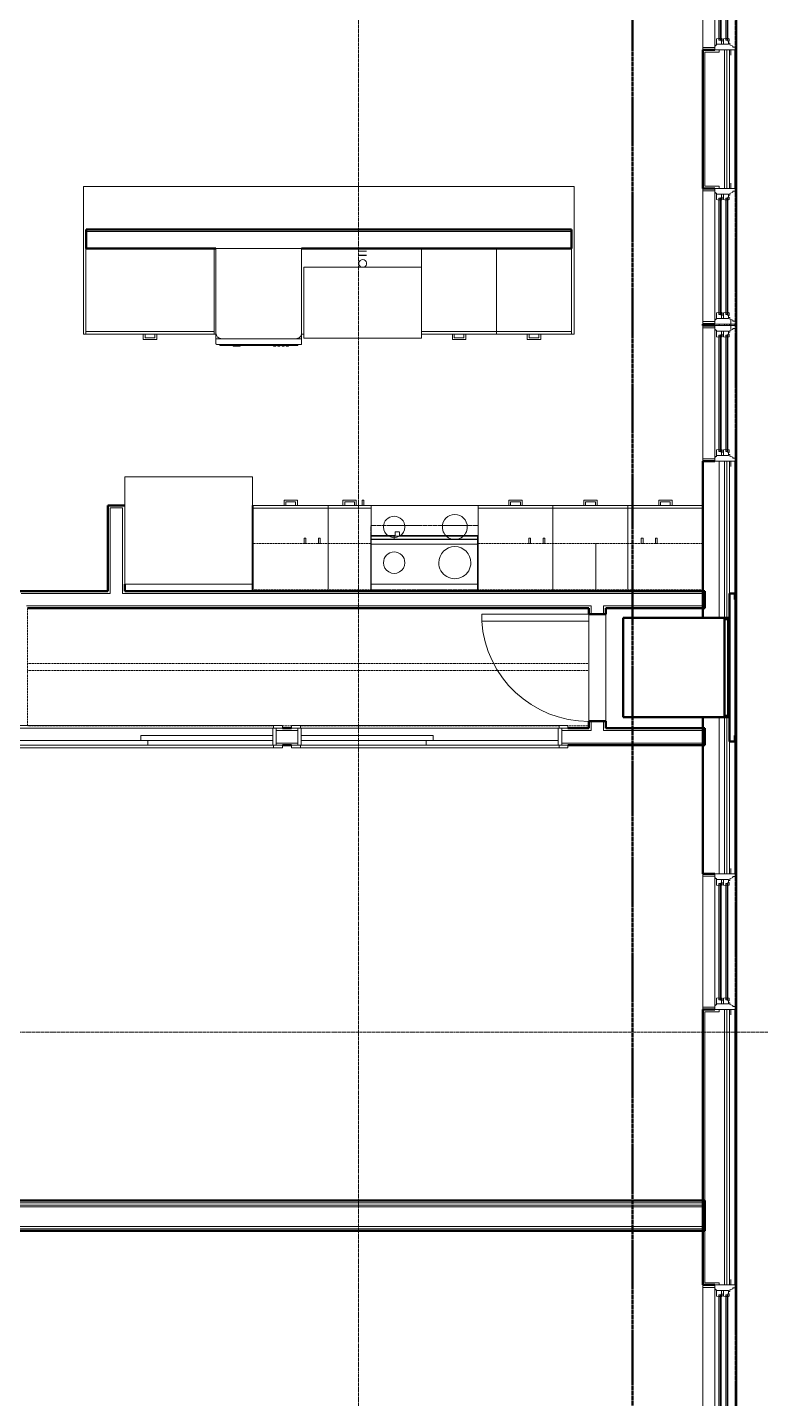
# Model space of a CAD drawing. Header units: inches. Extents: x -4218 to -1830, y 9767 to 12426.
# Drawn here: x -2266.1 to -2060.6, y 10364.6 to 10748.7 of the extents above; entities that cross this region are included whole.
import ezdxf

# ---------------------------------------------------------------- set-up
doc = ezdxf.new("R2010")
doc.units = ezdxf.units.IN
doc.header["$MEASUREMENT"] = 0
for name, pattern in [('Dash', [0.25, 0.125, -0.125]), ('Dash 1_16_', [0.125, 0.0625, -0.0625]), ('Grid Line 1_2_', [0.875, 0.5, -0.125, 0.125, -0.125]), ('Overhead', [0.15625, 0.09375, -0.0625])]:
    doc.linetypes.add(name, pattern=pattern)
for name, color, linetype, lineweight in [('0-1', 7, 'Continuous', 5), ('0-2', 10, 'Continuous', 9), ('A-DOOR-1', 10, 'Continuous', 9), ('A-DOOR-2', 50, 'Continuous', 20), ('A-DOOR-FRAM-1', 10, 'Continuous', 9), ('A-GENM', 5, 'Continuous', 9), ('A-GENM-6', 5, 'Continuous', 50), ('A-GLAZ-1', 151, 'Continuous', 9), ('A-GLAZ-2', 151, 'Continuous', 20), ('A-GLAZ-3', 151, 'Continuous', 50), ('A-WALL', 113, 'Continuous', 13), ('A-WALL-1', 7, 'Continuous', 50), ('A-WALL-2', 250, 'Continuous', 13), ('A-WALL-3', 10, 'Continuous', 9), ('A-WALL-4', 252, 'Continuous', 9), ('A-WALL-5', 253, 'Continuous', 9), ('A-WALL-7', 113, 'Continuous', 9), ('A-WALL-8', 113, 'Continuous', 50), ('C-PROP-LINE-1', 91, 'Dash 1_16_', 50), ('I-WALL-1', 7, 'Continuous', 50), ('P-SANR-FIXT-1', 10, 'Continuous', 9), ('P-SANR-FIXT-2', 252, 'Continuous', 9), ('Q-CASE-1', 252, 'Continuous', 9), ('Q-CASE-2', 10, 'Continuous', 9), ('Q-CASE-3', 253, 'Continuous', 9), ('Q-CASE-4', 252, 'Dash', 9), ('Q-CASE-5', 253, 'Dash', 9), ('Q-CASE-6', 254, 'Continuous', 9), ('Q-CASE-HDLN-1', 10, 'Dash', 9), ('Q-CASE-HDLN-2', 252, 'Dash', 9), ('Q-SPCQ-1', 10, 'Continuous', 9), ('Q-SPCQ-2', 91, 'Overhead', 9), ('S-GRID-1', 1, 'Grid Line 1_2_', 9)]:
    doc.layers.add(name, color=color, linetype=linetype, lineweight=lineweight)

# ---------------------------------------------------------------- blocks, each defined once
blk = doc.blocks.new('SWING - SINGLE - FLUSH - 30_ x 70_ - MAGIC PAK DOOR - ACOUSTICAL SEAL - IN CLOSET-3199421-BACKGROUND - RCP - 2ND FLOOR')
at = {"layer": 'A-DOOR-1'}
blk.add_arc((15, 2.375), 30.067, 93.81407, 180, dxfattribs=at)
at = {"layer": 'A-DOOR-2'}
for p, q in [((13, 2.375), (13, 32.375)), ((15, 32.375), (13, 32.375)), ((15, 2.375), (15, 32.375)), ((15, 2.375), (13, 2.375))]:
    blk.add_line(p, q, dxfattribs=at)
blk = doc.blocks.new('SLIDING - FLUSH - 6-0 x 6-8-3203587-BACKGROUND - RCP - 2ND FLOOR')
at = {"layer": 'A-DOOR-1'}
for p, q in [((-38.75, 2.25), (-38.75, 3)), ((-36.25, 3), (-38.75, 3)), ((-38.75, 2.25), (-36.25, 2.25)), ((36.25, 3), (-36.25, 3)), ((-36.25, 3), (-36.25, 2.25)), ((1, 2.25), (-36, 2.25)), ((-36, 2.25), (-36, 0.88)), ((-36, 0.88), (1, 0.88)), ((36, 0.88), (-1, 0.88)), ((-1, 0.88), (-1, -0.5)), ((1, 2.25), (1, 0.88)), ((36, 0.88), (36, -0.5)), ((36.25, 2.25), (36.25, 3)), ((36.25, 3), (38.75, 3)), ((38.75, 2.25), (36.25, 2.25)), ((38.75, 3), (38.75, 2.25)), ((-38.75, -3.25), (-38.75, -2.5)), ((-36.25, -2.5), (-38.75, -2.5)), ((-38.75, -3.25), (-36.25, -3.25)), ((-36.25, -2.5), (-36.25, -3.25)), ((-36.25, -3.25), (36.25, -3.25)), ((-1, -0.5), (36, -0.5)), ((36.25, -2.5), (38.75, -2.5)), ((36.25, -3.25), (36.25, -2.5)), ((38.75, -3.25), (36.25, -3.25)), ((38.75, -2.5), (38.75, -3.25))]:
    blk.add_line(p, q, dxfattribs=at)
at = {"layer": 'A-DOOR-FRAM-1'}
for p, q in [((-36, 2.25), (-37, 2.25)), ((-37, -2.5), (-37, 2.25)), ((-36, 2.25), (-36, -2.5)), ((36, 2.25), (1, 2.25)), ((36, -2.5), (36, 2.25)), ((36, 2.25), (37, 2.25)), ((37, 2.25), (37, -2.5)), ((-37, -2.5), (-36, -2.5)), ((-36, -2.5), (36, -2.5)), ((37, -2.5), (36, -2.5))]:
    blk.add_line(p, q, dxfattribs=at)
blk = doc.blocks.new('OD_CW_Closet - OD_CW_Closet-2069095-BACKGROUND - RCP - 2ND FLOOR')
at = {"layer": 'Q-CASE-HDLN-1'}
for p, q in [((0.74, 9), (6.59, 9)), ((9.09, 9), (81.59, 9)), ((84.09, 9), (86.59, 9)), ((89.09, 9), (158.05, 9)), ((158.05, 9), (158.05, -24)), ((0.74, -22.35), (0.74, 7.65)), ((0.74, -6.5), (158.05, -6.5)), ((0.74, -8.5), (158.05, -8.5))]:
    blk.add_line(p, q, dxfattribs=at)
at = {"layer": 'Q-CASE-HDLN-2'}
for p, q in [((0.74, 7.65), (0.74, 9)), ((0.74, -24), (0.74, -22.35)), ((158.05, -24), (0.74, -24))]:
    blk.add_line(p, q, dxfattribs=at)
blk = doc.blocks.new('SLIDING - FLUSH - 6-0 x 6-8-3203588-BACKGROUND - RCP - 2ND FLOOR')
at = {"layer": 'A-DOOR-1'}
for p, q in [((-38.75, 2.5), (-38.75, 3.25)), ((-36.25, 3.25), (-38.75, 3.25)), ((-38.75, 2.5), (-36.25, 2.5)), ((36.25, 3.25), (-36.25, 3.25)), ((-36.25, 3.25), (-36.25, 2.5)), ((36, 0.5), (-1, 0.5)), ((-1, 0.5), (-1, -0.875)), ((36, 0.5), (36, -0.875)), ((36.25, 2.5), (36.25, 3.25)), ((36.25, 3.25), (38.75, 3.25)), ((38.75, 2.5), (36.25, 2.5)), ((38.75, 3.25), (38.75, 2.5)), ((-38.75, -3), (-38.75, -2.25)), ((-36.25, -2.25), (-38.75, -2.25)), ((-38.75, -3), (-36.25, -3)), ((-36.25, -2.25), (-36.25, -3)), ((-36.25, -3), (36.25, -3)), ((1, -0.875), (-36, -0.875)), ((-36, -0.875), (-36, -2.25)), ((-36, -2.25), (1, -2.25)), ((-1, -0.875), (36, -0.875)), ((1, -0.875), (1, -2.25)), ((36.25, -2.25), (38.75, -2.25)), ((36.25, -3), (36.25, -2.25)), ((38.75, -3), (36.25, -3)), ((38.75, -2.25), (38.75, -3))]:
    blk.add_line(p, q, dxfattribs=at)
at = {"layer": 'A-DOOR-FRAM-1'}
for p, q in [((-37, -2.25), (-37, 2.5)), ((-36, 2.5), (-37, 2.5)), ((36, 2.5), (-36, 2.5)), ((-36, 2.5), (-36, -2.25)), ((36, -2.25), (36, 2.5)), ((36, 2.5), (37, 2.5)), ((37, 2.5), (37, -2.25)), ((-37, -2.25), (-36, -2.25)), ((1, -2.25), (36, -2.25)), ((37, -2.25), (36, -2.25))]:
    blk.add_line(p, q, dxfattribs=at)
blk = doc.blocks.new('Refrigerator_-_Side-by-Side_6047 - 36_ X 30_-345559-BACKGROUND - RCP - 2ND FLOOR')
at = {"layer": 'Q-SPCQ-1'}
for p, q in [((17.87, 14.42), (-17.88, 14.42)), ((-17.88, 14.42), (-17.88, -15.58)), ((17.87, -15.58), (17.87, 14.42)), ((-17.88, -15.58), (17.87, -15.58))]:
    blk.add_line(p, q, dxfattribs=at)
blk = doc.blocks.new('Range - 24_ x 30_-2320547-BACKGROUND - RCP - 2ND FLOOR')
at = {"layer": 'Q-SPCQ-1'}
blk.add_line((0, 22), (30, 22), dxfattribs=at)
for centre, radius, start, end in [((6.5, 16), 4.5, 360, 180), ((6.5, 16), 4.5, 180, 360), ((23.5, 16), 3, 360, 180), ((23.5, 16), 3, 180, 0), ((6.5, 6), 3.5, 360, 180), ((23.5, 6), 3, 360, 180), ((6.5, 6), 3.5, 180, 0), ((23.5, 6), 3, 180, 360)]:
    blk.add_arc(centre, radius, start, end, dxfattribs=at)
blk = doc.blocks.new('Single Door 1 Drawer 211 - 211 Base Cabinet Single Door1 Drawer 12_-2709705-BACKGROUND - RCP - 2ND FLOOR')
at = {"layer": 'Q-CASE-2'}
for p, q in [((-11.26, 24), (0.74, 24)), ((-11.26, 23.25), (-11.26, 24)), ((0.74, 23.25), (-11.26, 23.25)), ((-11.26, 23.25), (-11.26, 0)), ((-7.14, 24), (-7.14, 25.5)), ((-7.14, 25.5), (-3.39, 25.5)), ((-7.14, 24), (-6.64, 24)), ((-3.89, 25), (-6.64, 25)), ((-6.64, 24), (-6.64, 25)), ((-3.89, 24), (-3.89, 25)), ((-3.39, 24), (-3.89, 24)), ((-3.39, 25.5), (-3.39, 24)), ((-1.27, 25.5), (-1.76, 25.5)), ((-1.76, 25.5), (-1.76, 24)), ((-1.76, 24), (-1.27, 24)), ((-1.27, 24), (-1.27, 25.5)), ((0.74, 24), (0.74, 23.25)), ((0.74, 0), (0.74, 23.25)), ((-11.26, 0), (0.74, 0))]:
    blk.add_line(p, q, dxfattribs=at)
blk = doc.blocks.new('Base Cabinet 4 Drawer 254 - Base Cabinet 4 Drawer 254 21_-2569778-BACKGROUND - RCP - 2ND FLOOR')
at = {"layer": 'Q-CASE-2'}
for p, q in [((-9.76, 24), (11.24, 24)), ((-9.76, 23.25), (-9.76, 24)), ((11.24, 23.25), (-9.76, 23.25)), ((-9.76, 23.25), (-9.76, 0)), ((-1.14, 24), (-1.14, 25.5)), ((-1.14, 25.5), (2.61, 25.5)), ((-1.14, 24), (-0.64, 24)), ((2.11, 25), (-0.64, 25)), ((-0.64, 24), (-0.64, 25)), ((2.11, 24), (2.11, 25)), ((2.61, 24), (2.11, 24)), ((2.61, 25.5), (2.61, 24)), ((11.24, 24), (11.24, 23.25)), ((11.24, 0), (11.24, 23.25)), ((-9.76, 0), (11.24, 0))]:
    blk.add_line(p, q, dxfattribs=at)
blk = doc.blocks.new('Base Cabinet 3 Drawer 230 - Base Cabinet 3 Drawer 230 21_-2578998-BACKGROUND - RCP - 2ND FLOOR')
at = {"layer": 'Q-CASE-2'}
for p, q in [((-9.76, 24), (11.24, 24)), ((-9.76, 23.25), (-9.76, 24)), ((11.24, 23.25), (-9.76, 23.25)), ((-9.76, 23.25), (-9.76, 0)), ((-1.14, 24), (-1.14, 25.5)), ((-1.14, 25.5), (2.61, 25.5)), ((-1.14, 24), (-0.64, 24)), ((2.11, 25), (-0.64, 25)), ((-0.64, 24), (-0.64, 25)), ((2.11, 24), (2.11, 25)), ((2.61, 24), (2.11, 24)), ((2.61, 25.5), (2.61, 24)), ((11.24, 24), (11.24, 23.25)), ((11.24, 0), (11.24, 23.25)), ((-9.76, 0), (11.24, 0))]:
    blk.add_line(p, q, dxfattribs=at)
blk = doc.blocks.new('300 Series Wall Hung Cabinet_302 - 33_ X 36_-2610350-BACKGROUND - RCP - 2ND FLOOR')
at = {"layer": 'Q-CASE-1'}
for p, q in [((-1.76, -13.19), (-2.25, -13.19)), ((-2.25, -13.19), (-2.25, -14.69)), ((-2.25, -14.69), (-1.76, -14.69)), ((-1.76, -14.69), (-1.76, -13.19)), ((2.24, -13.19), (1.75, -13.19)), ((1.75, -13.19), (1.75, -14.69)), ((1.75, -14.69), (2.24, -14.69)), ((2.24, -14.69), (2.24, -13.19))]:
    blk.add_line(p, q, dxfattribs=at)
at = {"layer": 'Q-CASE-4'}
for p, q in [((-16.5, -0.19), (-16.5, -13.19)), ((16.5, -13.19), (16.5, -0.19)), ((-16.5, -13.19), (16.5, -13.19))]:
    blk.add_line(p, q, dxfattribs=at)
at = {"layer": 'Q-CASE-5'}
blk.add_line((16.5, -0.19), (-16.5, -0.19), dxfattribs=at)
blk = doc.blocks.new('300 Series Wall Hung Cabinet_302 - 30_ X 36_-2573882-BACKGROUND - RCP - 2ND FLOOR')
at = {"layer": 'Q-CASE-1'}
for p, q in [((-1.76, 14.69), (-2.25, 14.69)), ((-2.25, 14.69), (-2.25, 13.19)), ((-2.25, 13.19), (-1.76, 13.19)), ((-1.76, 13.19), (-1.76, 14.69)), ((2.24, 14.69), (1.75, 14.69)), ((1.75, 14.69), (1.75, 13.19)), ((1.75, 13.19), (2.24, 13.19)), ((2.24, 13.19), (2.24, 14.69))]:
    blk.add_line(p, q, dxfattribs=at)
at = {"layer": 'Q-CASE-4'}
for p, q in [((-15, 0.19), (-15, 13.19)), ((-15, 13.19), (14.98, 13.19)), ((15, 13.19), (15, 0.19))]:
    blk.add_line(p, q, dxfattribs=at)
at = {"layer": 'Q-CASE-5'}
blk.add_line((14.98, 0.19), (-15, 0.19), dxfattribs=at)
blk = doc.blocks.new('30quot_MicrowaveVent_11166 - 70cm miele oven-V31-BACKGROUND - RCP - 2ND FLOOR')
at = {"layer": 'Q-CASE-1'}
for p, q in [((-14.2, -0.38), (-14.2, -13.23)), ((15.68, -13.23), (15.68, -0.38)), ((-14.2, -13.23), (-14.2, -14.49)), ((15.68, -13.23), (-14.2, -13.23)), ((-14.2, -14.49), (15.68, -14.49)), ((9.18, -14.61), (-14.2, -14.61)), ((-14.2, -14.61), (-14.2, -15.39)), ((9.18, -14.61), (9.18, -15.39)), ((15.68, -14.61), (9.18, -14.61)), ((9.18, -14.61), (9.18, -15.39)), ((15.68, -14.49), (15.68, -13.23)), ((15.68, -14.61), (15.68, -15.39)), ((-14.2, -15.39), (-14.2, -15.6)), ((-14.2, -15.39), (9.18, -15.39)), ((-14.2, -15.6), (7.69, -15.6)), ((7.69, -15.39), (7.69, -16.16)), ((7.69, -16.16), (7.69, -16.55)), ((7.69, -16.6), (8.88, -16.6)), ((8.88, -16.6), (8.88, -15.39)), ((8.88, -15.6), (15.68, -15.6)), ((8.88, -16.55), (8.88, -16.6)), ((9.18, -15.39), (15.68, -15.39)), ((15.68, -15.6), (15.68, -15.39))]:
    blk.add_line(p, q, dxfattribs=at)
at = {"layer": 'Q-CASE-3'}
for p, q in [((-14.2, 0), (-14.2, -0.38)), ((15.68, -0.38), (15.68, 0))]:
    blk.add_line(p, q, dxfattribs=at)
at = {"layer": 'Q-CASE-6'}
blk.add_line((15.68, 0), (-14.2, 0), dxfattribs=at)
blk = doc.blocks.new('Dishwasher_15404 - 34_ counter-547918-BACKGROUND - RCP - 2ND FLOOR')
at = {"layer": 'Q-SPCQ-1'}
for p, q in [((0, 24), (23.68, 24)), ((0, 0), (0, 24)), ((23.68, 24), (25.25, 24)), ((25.25, 24), (26.68, 24)), ((25.25, 24), (25.25, 22.43)), ((26.87, 23.8), (26.87, 0.2)), ((25.25, 22.43), (25.25, 1.57)), ((26.87, 22.91), (27.12, 22.91)), ((27.12, 21.39), (27.12, 22.91)), ((27.12, 20.19), (27.12, 21.39)), ((27.12, 20.28), (27.37, 20.28)), ((27.12, 3.81), (27.12, 20.19)), ((27.12, 19.69), (27.37, 19.69)), ((27.37, 19.69), (27.37, 20.28)), ((27.12, 19.1), (27.37, 19.1)), ((27.12, 18.51), (27.37, 18.51)), ((27.12, 17.92), (27.37, 17.92)), ((27.12, 17.33), (27.37, 17.33)), ((27.12, 16.74), (27.37, 16.74)), ((27.12, 16.15), (27.37, 16.15)), ((27.37, 17.33), (27.37, 17.92)), ((27.37, 16.15), (27.37, 16.74)), ((27.37, 18.51), (27.37, 19.1)), ((27.37, 6.79), (27.12, 6.79)), ((27.12, 4.82), (27.37, 4.82)), ((27.37, 5.81), (27.37, 6.79)), ((27.37, 4.82), (27.37, 5.81)), ((23.68, 0), (0, 0)), ((25.25, 1.57), (25.25, 0)), ((26.87, 1.09), (27.12, 1.09)), ((27.12, 2.61), (27.12, 3.81)), ((27.12, 1.09), (27.12, 2.61)), ((25.25, 0), (23.68, 0)), ((26.68, 0), (25.25, 0))]:
    blk.add_line(p, q, dxfattribs=at)
for centre, radius, start, end in [((23.68, 22.43), 1.57, 360, 90), ((23.68, 22.43), 1.57, 32.077, 42.3359), ((23.68, 22.43), 1.57, 17.8182, 27.5266), ((26.68, 23.8), 0.197, 360, 90), ((23.68, 22.43), 1.57, 360, 13.6425), ((23.68, 1.57), 1.57, 270, 360), ((23.68, 1.57), 1.57, 317.6641, 327.923), ((23.68, 1.57), 1.57, 332.4734, 342.1818), ((23.68, 1.57), 1.57, 346.3575, 360), ((26.68, 0.2), 0.197, 270, 360), ((26.68, 0.2), 0.197, 270, 345)]:
    blk.add_arc(centre, radius, start, end, dxfattribs=at)
blk = doc.blocks.new('Base Cabinet 3 Drawer 230 - Base Cabinet 3 Drawer 230 36_-2567960-BACKGROUND - RCP - 2ND FLOOR')
at = {"layer": 'Q-CASE-2'}
for p, q in [((-17.26, 24), (18.74, 24)), ((-17.26, 23.25), (-17.26, 24)), ((18.74, 23.25), (-17.26, 23.25)), ((-17.26, 23.25), (-17.26, 0)), ((-1.14, 24), (-1.14, 25.5)), ((-1.14, 25.5), (2.61, 25.5)), ((-1.14, 24), (-0.64, 24)), ((2.11, 25), (-0.64, 25)), ((-0.64, 24), (-0.64, 25)), ((2.11, 24), (2.11, 25)), ((2.61, 24), (2.11, 24)), ((2.61, 25.5), (2.61, 24)), ((18.74, 24), (18.74, 23.25)), ((18.74, 0), (18.74, 23.25)), ((-17.26, 0), (18.74, 0))]:
    blk.add_line(p, q, dxfattribs=at)
blk = doc.blocks.new('kitchen_faucet_14143 - kitchen_faucet_14143-V39-BACKGROUND - RCP - 2ND FLOOR')
at = {"layer": 'P-SANR-FIXT-2'}
for p, q in [((2.26, -0.94), (2.26, 1.08)), ((2.34, 1.08), (2.34, 0)), ((2.34, 0), (2.34, -0.94)), ((3.44, 0.28), (3.44, 1.08)), ((3.44, -0.54), (3.44, 0.28)), ((2.26, -1.08), (2.26, -0.94)), ((2.34, -0.94), (2.34, -1.08)), ((3.44, -1.08), (3.44, -0.54))]:
    blk.add_line(p, q, dxfattribs=at)
at = {"layer": 'P-SANR-FIXT-2', "flags": 128}
blk.add_lwpolyline([(-1, 0.62), (-0.96, 0.61), (-0.92, 0.6)], dxfattribs=at)
at = {"layer": 'P-SANR-FIXT-2'}
for start, end in [(0, 159.9003), (200.0997, 0)]:
    blk.add_arc((0, 0), 1.08, start, end, dxfattribs=at)
blk = doc.blocks.new('Stainless Steel Farmhous Kitchen Sink - Stainless Steel Farmhous Kitchen Sink-2552578-BACKGROUND - RCP - 2ND FLOOR')
at = {"layer": 'P-SANR-FIXT-1'}
for p, q in [((-33, 22.2), (0, 22.2)), ((-33, 2.25), (-33, 22.2)), ((0, 22.2), (0, 2.25)), ((0, 2.25), (-33, 2.25))]:
    blk.add_line(p, q, dxfattribs=at)
blk = doc.blocks.new('300 Series Wall Hung Cabinet_302 - 33_ X 36_-2610278-BACKGROUND - RCP - 2ND FLOOR')
at = {"layer": 'Q-CASE-1'}
for p, q in [((-1.76, 14.69), (-2.25, 14.69)), ((-2.25, 14.69), (-2.25, 13.19)), ((-2.25, 13.19), (-1.76, 13.19)), ((-1.76, 13.19), (-1.76, 14.69)), ((2.24, 14.69), (1.75, 14.69)), ((1.75, 14.69), (1.75, 13.19)), ((1.75, 13.19), (2.24, 13.19)), ((2.24, 13.19), (2.24, 14.69))]:
    blk.add_line(p, q, dxfattribs=at)
at = {"layer": 'Q-CASE-4'}
for p, q in [((-16.5, 0.19), (-16.5, 13.19)), ((-16.5, 13.19), (16.5, 13.19)), ((16.5, 13.19), (16.5, 0.19))]:
    blk.add_line(p, q, dxfattribs=at)
at = {"layer": 'Q-CASE-5'}
blk.add_line((16.5, 0.19), (-16.5, 0.19), dxfattribs=at)
blk = doc.blocks.new('Range_Hood_386 - 30_ Wide-2577799-BACKGROUND - RCP - 2ND FLOOR')
at = {"layer": 'Q-SPCQ-2'}
for p, q in [((-15, -6), (-15, 12)), ((-15, 12), (15, 12)), ((15, 12), (15, -6)), ((15, -6), (-15, -6))]:
    blk.add_line(p, q, dxfattribs=at)
blk = doc.blocks.new('CTR - 1st Phase - Unit Layouts_rvt-1-BACKGROUND - RCP - 2ND FLOOR')
at = {"layer": 'A-WALL-1'}
for p, q in [((-2249.58, 10686.75), (-2249.58, 10692.13)), ((-2249.58, 10692.13), (-2113.58, 10692.13)), ((-2113.58, 10692.13), (-2113.58, 10686.75)), ((-2213.21, 10686.75), (-2249.58, 10686.75)), ((-2113.58, 10686.75), (-2189.21, 10686.75)), ((-2243.53, 10590.75), (-2243.53, 10614.75)), ((-2243.53, 10614.75), (-2242.9, 10614.75)), ((-2242.9, 10614.75), (-2239.4, 10614.75)), ((-2239.4, 10614.75), (-2238.78, 10614.75)), ((-2268.05, 10590.75), (-2243.53, 10590.75)), ((-2238.78, 10592.75), (-2238.78, 10590.75)), ((-2238.78, 10590.75), (-2076.17, 10590.75)), ((-2076.17, 10590.75), (-2076.17, 10590.13)), ((-2076.17, 10590.13), (-2076.17, 10586.63)), ((-2076.17, 10586.63), (-2076.17, 10586)), ((-2108.72, 10586), (-2266.08, 10586)), ((-2108.72, 10584.35), (-2108.72, 10586)), ((-2103.97, 10584.35), (-2108.72, 10584.35)), ((-2076.17, 10586), (-2103.97, 10586)), ((-2103.97, 10586), (-2103.97, 10584.35)), ((-2194.57, 10552.35), (-2192.07, 10552.35)), ((-2114.57, 10552.35), (-2108.72, 10552.35)), ((-2108.72, 10552.35), (-2108.72, 10554.35)), ((-2108.72, 10554.35), (-2103.97, 10554.35)), ((-2103.97, 10554.35), (-2103.97, 10552.35)), ((-2103.97, 10552.35), (-2076.17, 10552.35)), ((-2076.17, 10552.35), (-2076.17, 10551.73)), ((-2076.17, 10551.73), (-2076.17, 10548.23)), ((-2076.17, 10548.23), (-2076.17, 10547.6)), ((-2192.07, 10547.6), (-2194.57, 10547.6)), ((-2076.17, 10547.6), (-2114.57, 10547.6))]:
    blk.add_line(p, q, dxfattribs=at)
at = {"layer": 'A-WALL-2'}
for p, q in [((-2249.58, 10691.5), (-2113.58, 10691.5)), ((-2242.9, 10614.13), (-2239.4, 10614.13)), ((-2242.9, 10590.75), (-2242.9, 10614.13)), ((-2239.4, 10590.75), (-2239.4, 10614.13)), ((-2242.9, 10590.13), (-2267.79, 10590.13)), ((-2242.9, 10590.75), (-2242.9, 10590.13)), ((-2239.4, 10590.75), (-2239.4, 10590.13)), ((-2076.8, 10590.13), (-2239.4, 10590.13)), ((-2076.8, 10590.13), (-2076.8, 10586.63)), ((-2108.1, 10586.63), (-2266.34, 10586.63)), ((-2108.1, 10586.63), (-2108.1, 10586)), ((-2076.8, 10586.63), (-2104.6, 10586.63)), ((-2104.6, 10586.63), (-2104.6, 10586)), ((-2108.1, 10584.35), (-2108.1, 10586)), ((-2104.6, 10584.35), (-2104.6, 10586)), ((-2190.32, 10551.73), (-2196.32, 10551.73)), ((-2108.1, 10551.73), (-2116.32, 10551.73)), ((-2108.1, 10552.35), (-2108.1, 10554.35)), ((-2108.1, 10552.35), (-2108.1, 10551.73)), ((-2104.6, 10552.35), (-2104.6, 10554.35)), ((-2104.6, 10552.35), (-2104.6, 10551.73)), ((-2076.8, 10551.73), (-2104.6, 10551.73)), ((-2076.8, 10551.73), (-2076.8, 10548.23)), ((-2190.32, 10548.23), (-2196.32, 10548.23)), ((-2076.8, 10548.23), (-2116.32, 10548.23))]:
    blk.add_line(p, q, dxfattribs=at)
at = {"layer": 'A-WALL-3'}
for p, q in [((-2108.72, 10584.35), (-2108.72, 10554.35)), ((-2103.97, 10554.35), (-2103.97, 10584.35))]:
    blk.add_line(p, q, dxfattribs=at)
at = {"layer": 'A-WALL-4'}
for p, q in [((-2249.58, 10692.13), (-2249.58, 10686.75)), ((-2249.58, 10692.13), (-2113.58, 10692.13)), ((-2113.58, 10692.13), (-2113.58, 10686.75)), ((-2213.21, 10686.75), (-2249.58, 10686.75)), ((-2113.58, 10686.75), (-2189.21, 10686.75)), ((-2108.72, 10584.35), (-2103.97, 10584.35)), ((-2103.97, 10554.35), (-2108.72, 10554.35))]:
    blk.add_line(p, q, dxfattribs=at)
at = {"layer": 'A-WALL-5'}
for p, q in [((-2196.32, 10547.6), (-2196.32, 10552.35)), ((-2190.32, 10552.35), (-2190.32, 10547.6)), ((-2116.32, 10552.35), (-2116.32, 10547.6))]:
    blk.add_line(p, q, dxfattribs=at)
at = {"layer": 'A-WALL-7'}
for p, q in [((-2112.8, 10704.13), (-2250.33, 10704.13)), ((-2250.33, 10704.13), (-2250.33, 10662.75)), ((-2250.33, 10662.75), (-2250.33, 10704.13)), ((-2250.33, 10704.13), (-2112.8, 10704.13)), ((-2112.8, 10662.75), (-2112.8, 10704.13)), ((-2112.8, 10704.13), (-2112.8, 10662.75)), ((-2250.33, 10662.75), (-2233.58, 10662.75)), ((-2233.58, 10662.75), (-2250.33, 10662.75)), ((-2233.58, 10662.75), (-2233.08, 10662.75)), ((-2233.08, 10662.75), (-2230.33, 10662.75)), ((-2230.33, 10662.75), (-2233.08, 10662.75)), ((-2230.33, 10662.75), (-2229.83, 10662.75)), ((-2229.83, 10662.75), (-2213.21, 10662.75)), ((-2213.21, 10662.75), (-2229.83, 10662.75)), ((-2189.21, 10662.75), (-2188.58, 10662.75)), ((-2188.58, 10662.75), (-2189.21, 10662.75)), ((-2155.58, 10662.75), (-2146.96, 10662.75)), ((-2146.96, 10662.75), (-2155.58, 10662.75)), ((-2146.96, 10662.75), (-2146.46, 10662.75)), ((-2146.46, 10662.75), (-2143.71, 10662.75)), ((-2143.71, 10662.75), (-2146.46, 10662.75)), ((-2143.71, 10662.75), (-2143.21, 10662.75)), ((-2143.21, 10662.75), (-2125.96, 10662.75)), ((-2125.96, 10662.75), (-2143.21, 10662.75)), ((-2125.96, 10662.75), (-2125.46, 10662.75)), ((-2125.46, 10662.75), (-2122.71, 10662.75)), ((-2122.71, 10662.75), (-2125.46, 10662.75)), ((-2122.71, 10662.75), (-2122.21, 10662.75)), ((-2122.21, 10662.75), (-2112.8, 10662.75)), ((-2112.8, 10662.75), (-2122.21, 10662.75)), ((-2194.15, 10614.75), (-2203.03, 10614.75)), ((-2203.03, 10614.75), (-2203.03, 10592.75)), ((-2203.03, 10614.75), (-2194.15, 10614.75)), ((-2193.65, 10614.75), (-2194.15, 10614.75)), ((-2190.9, 10614.75), (-2193.65, 10614.75)), ((-2193.65, 10614.75), (-2190.9, 10614.75)), ((-2190.4, 10614.75), (-2190.9, 10614.75)), ((-2177.65, 10614.75), (-2190.4, 10614.75)), ((-2190.4, 10614.75), (-2177.65, 10614.75)), ((-2177.15, 10614.75), (-2177.65, 10614.75)), ((-2174.4, 10614.75), (-2177.15, 10614.75)), ((-2177.15, 10614.75), (-2174.4, 10614.75)), ((-2173.9, 10614.75), (-2174.4, 10614.75)), ((-2172.28, 10614.75), (-2173.9, 10614.75)), ((-2173.9, 10614.75), (-2172.28, 10614.75)), ((-2171.79, 10614.75), (-2172.28, 10614.75)), ((-2131.15, 10614.75), (-2171.79, 10614.75)), ((-2171.79, 10614.75), (-2131.15, 10614.75)), ((-2130.65, 10614.75), (-2131.15, 10614.75)), ((-2127.9, 10614.75), (-2130.65, 10614.75)), ((-2130.65, 10614.75), (-2127.9, 10614.75)), ((-2127.4, 10614.75), (-2127.9, 10614.75)), ((-2110.15, 10614.75), (-2127.4, 10614.75)), ((-2127.4, 10614.75), (-2110.15, 10614.75)), ((-2109.65, 10614.75), (-2110.15, 10614.75)), ((-2106.9, 10614.75), (-2109.65, 10614.75)), ((-2109.65, 10614.75), (-2106.9, 10614.75)), ((-2106.4, 10614.75), (-2106.9, 10614.75)), ((-2089.15, 10614.75), (-2106.4, 10614.75)), ((-2106.4, 10614.75), (-2089.15, 10614.75)), ((-2088.65, 10614.75), (-2089.15, 10614.75)), ((-2085.9, 10614.75), (-2088.65, 10614.75)), ((-2088.65, 10614.75), (-2085.9, 10614.75)), ((-2085.4, 10614.75), (-2085.9, 10614.75)), ((-2076.8, 10614.75), (-2085.4, 10614.75)), ((-2085.4, 10614.75), (-2076.8, 10614.75)), ((-2076.8, 10590.75), (-2076.8, 10614.75)), ((-2076.8, 10614.75), (-2076.8, 10590.75)), ((-2203.03, 10592.75), (-2203.03, 10590.75)), ((-2203.03, 10590.75), (-2203.03, 10592.75)), ((-2203.03, 10590.75), (-2076.8, 10590.75)), ((-2076.8, 10590.75), (-2203.03, 10590.75))]:
    blk.add_line(p, q, dxfattribs=at)
at = {"layer": '0-2'}
for name, p, rotation in [('Base Cabinet 3 Drawer 230 - Base Cabinet 3 Drawer 230 36_-2567960-BACKGROUND - RCP - 2ND FLOOR', (-2230.97, 10686.75), 180), ('Dishwasher_15404 - 34_ counter-547918-BACKGROUND - RCP - 2ND FLOOR', (-2213.21, 10686.75), 269.9999999998657), ('Base Cabinet 3 Drawer 230 - Base Cabinet 3 Drawer 230 21_-2578998-BACKGROUND - RCP - 2ND FLOOR', (-2144.35, 10686.75), 180), ('Base Cabinet 3 Drawer 230 - Base Cabinet 3 Drawer 230 21_-2578998-BACKGROUND - RCP - 2ND FLOOR', (-2123.35, 10686.75), 180), ('kitchen_faucet_14143 - kitchen_faucet_14143-V39-BACKGROUND - RCP - 2ND FLOOR', (-2172.08, 10682.56), 89.99999999997044), ('Stainless Steel Farmhous Kitchen Sink - Stainless Steel Farmhous Kitchen Sink-2552578-BACKGROUND - RCP - 2ND FLOOR', (-2188.58, 10683.8), 180), ('Refrigerator_-_Side-by-Side_6047 - 36_ X 30_-345559-BACKGROUND - RCP - 2ND FLOOR', (-2220.9, 10607.18), 180), ('Range - 24_ x 30_-2320547-BACKGROUND - RCP - 2ND FLOOR', (-2139.78, 10614.75), 180), ('300 Series Wall Hung Cabinet_302 - 33_ X 36_-2610350-BACKGROUND - RCP - 2ND FLOOR', (-2186.28, 10590.94), 180), ('Range_Hood_386 - 30_ Wide-2577799-BACKGROUND - RCP - 2ND FLOOR', (-2154.78, 10603.13), 180), ('30quot_MicrowaveVent_11166 - 70cm miele oven-V31-BACKGROUND - RCP - 2ND FLOOR', (-2154.1, 10590.75), 180), ('OD_CW_Closet - OD_CW_Closet-2069095-BACKGROUND - RCP - 2ND FLOOR', (-2107.99, 10562), 180), ('SWING - SINGLE - FLUSH - 30_ x 70_ - MAGIC PAK DOOR - ACOUSTICAL SEAL - IN CLOSET-3199421-BACKGROUND - RCP - 2ND FLOOR', (-2106.35, 10569.35), 90.00000000011721), ('SLIDING - FLUSH - 6-0 x 6-8-3203587-BACKGROUND - RCP - 2ND FLOOR', (-2153.32, 10549.85), 180)]:
    blk.add_blockref(name, p, dxfattribs=dict(at, rotation=rotation))
for name, p in [('Base Cabinet 3 Drawer 230 - Base Cabinet 3 Drawer 230 21_-2578998-BACKGROUND - RCP - 2ND FLOOR', (-2193.01, 10590.75)), ('Single Door 1 Drawer 211 - 211 Base Cabinet Single Door1 Drawer 12_-2709705-BACKGROUND - RCP - 2ND FLOOR', (-2170.51, 10590.75)), ('Base Cabinet 4 Drawer 254 - Base Cabinet 4 Drawer 254 21_-2569778-BACKGROUND - RCP - 2ND FLOOR', (-2130.01, 10590.75)), ('Base Cabinet 3 Drawer 230 - Base Cabinet 3 Drawer 230 21_-2578998-BACKGROUND - RCP - 2ND FLOOR', (-2109.01, 10590.75)), ('Base Cabinet 3 Drawer 230 - Base Cabinet 3 Drawer 230 21_-2578998-BACKGROUND - RCP - 2ND FLOOR', (-2088.01, 10590.75)), ('300 Series Wall Hung Cabinet_302 - 33_ X 36_-2610278-BACKGROUND - RCP - 2ND FLOOR', (-2123.28, 10590.94)), ('300 Series Wall Hung Cabinet_302 - 30_ X 36_-2573882-BACKGROUND - RCP - 2ND FLOOR', (-2091.78, 10590.94)), ('SLIDING - FLUSH - 6-0 x 6-8-3203588-BACKGROUND - RCP - 2ND FLOOR', (-2233.32, 10549.85))]:
    blk.add_blockref(name, p, dxfattribs=at)
blk = doc.blocks.new('CTR - 1st Phase - Common Walls_rvt-1-BACKGROUND - RCP - 2ND FLOOR')
at = {"layer": 'A-WALL-2'}
for p, q in [((-2436.39, 10419.41), (-2076.17, 10419.41)), ((-2435.76, 10418.79), (-2076.17, 10418.79)), ((-2435.26, 10418.29), (-2076.17, 10418.29)), ((-2437.8, 10412.16), (-2076.17, 10412.16)), ((-2437.18, 10412.79), (-2076.17, 10412.79))]:
    blk.add_line(p, q, dxfattribs=at)
at = {"layer": 'I-WALL-1'}
for p, q in [((-2437.01, 10420.04), (-2076.17, 10420.04)), ((-2076.17, 10420.04), (-2076.17, 10411.54)), ((-2076.17, 10411.54), (-2438.43, 10411.54))]:
    blk.add_line(p, q, dxfattribs=at)
blk = doc.blocks.new('Basic Wall _ EXT - FIBER CEMENT - LARGE - 1hr - ___-2505167-BACKGROUND - RCP - 2ND FLOOR')
at = {"layer": 'A-WALL-7'}
for p, q in [((-2067.26, 10851.68), (-2067.26, 9979.9)), ((-2067.26, 9979.9), (-2067.26, 10851.68)), ((-2067.22, 9979.87), (-2067.22, 10851.71)), ((-2067.22, 9979.87), (-2067.22, 10851.71)), ((-2069.3, 10742.38), (-2069.3, 10703.6)), ((-2069.3, 10703.6), (-2069.3, 10742.38)), ((-2069.27, 10703.6), (-2069.27, 10742.38)), ((-2069.27, 10703.6), (-2069.27, 10742.38)), ((-2069.3, 10665.58), (-2069.3, 10665.2)), ((-2069.3, 10665.2), (-2069.3, 10665.58)), ((-2069.27, 10665.21), (-2069.27, 10665.58)), ((-2069.27, 10665.21), (-2069.27, 10665.58)), ((-2069.3, 10627.18), (-2069.3, 10590.15)), ((-2069.3, 10590.15), (-2069.3, 10627.18)), ((-2069.27, 10590.15), (-2069.27, 10627.18)), ((-2069.27, 10590.15), (-2069.27, 10627.18)), ((-2069.3, 10590.15), (-2069.3, 10548.63)), ((-2069.3, 10548.63), (-2069.3, 10590.15)), ((-2069.27, 10548.63), (-2069.27, 10590.15)), ((-2069.27, 10548.63), (-2069.27, 10590.15)), ((-2069.3, 10548.63), (-2069.3, 10511.6)), ((-2069.3, 10511.6), (-2069.3, 10548.63)), ((-2069.27, 10511.6), (-2069.27, 10548.63)), ((-2069.27, 10511.6), (-2069.27, 10548.63)), ((-2069.3, 10473.58), (-2069.3, 10396.4)), ((-2069.3, 10396.4), (-2069.3, 10473.58)), ((-2069.27, 10396.4), (-2069.27, 10473.58)), ((-2069.27, 10396.4), (-2069.27, 10473.58))]:
    blk.add_line(p, q, dxfattribs=at)
blk = doc.blocks.new('Window-Double_Hung-Andersen-400_Series-Tilt_Wash - DOUBLE HUNG - REVERSE COTTAGE - 2ND FLOOR-2888790-BACKGROUND - RCP - 2ND FLOOR')
at = {"layer": 'A-GLAZ-1'}
for p, q in [((-16.29, 2.31), (-15.7, 2.31)), ((-16.29, 1.94), (-15.7, 1.94)), ((-16.29, 0.38), (-15.7, 0.38)), ((-15.82, 2.31), (-15.82, 1.94)), ((-15.82, 0.38), (-15.82, 0)), ((-15.7, 2.44), (15.7, 2.44)), ((-15.7, 2.31), (15.7, 2.31)), ((-15.7, 1.94), (15.7, 1.94)), ((-15.7, 1.81), (15.7, 1.81)), ((-15.7, 0.5), (15.7, 0.5)), ((-15.7, 0.38), (15.7, 0.38)), ((16.29, 2.31), (15.7, 2.31)), ((16.29, 1.94), (15.7, 1.94)), ((16.29, 0.38), (15.7, 0.38)), ((15.82, 2.31), (15.82, 1.94)), ((15.82, 0.38), (15.82, 0)), ((-19.01, -2.63), (-19.01, -4.13)), ((-19.01, -2.63), (-18.95, -2.63)), ((18.95, -1.25), (-18.95, -1.25)), ((-18.95, -1.25), (-18.95, -4.63)), ((-18.32, -1.25), (-18.32, -4.63)), ((-16.29, 0), (-15.7, 0)), ((-15.7, 0), (15.7, 0)), ((-15.7, -0.13), (15.7, -0.13)), ((16.29, 0), (15.7, 0)), ((18.32, -1.25), (18.32, -4.63)), ((18.95, -4.63), (18.95, -1.25)), ((18.95, -2.63), (19.01, -2.63)), ((19.01, -4.13), (19.01, -2.63)), ((-19.01, -4.13), (-18.95, -4.13)), ((-18.95, -4.63), (18.95, -4.63)), ((18.95, -4.13), (19.01, -4.13))]:
    blk.add_line(p, q, dxfattribs=at)
at = {"layer": 'A-GLAZ-2'}
for p, q in [((19.01, 4.62), (-19.01, 4.62)), ((-19.01, 4.62), (-19.01, -1.25)), ((-18.2, 4.62), (-18.2, 3.81)), ((18.2, 4.62), (18.2, 3.81)), ((19.01, -1.25), (19.01, 4.62)), ((-19.01, 3.25), (-20.51, 3.25)), ((-18.2, 3.81), (-17.92, 3.81)), ((-17.92, 3.81), (-17.61, 3)), ((-17.61, 3), (-17.14, 3)), ((-17.42, 2.56), (-16.57, 2.56)), ((-17.42, 2.56), (-17.42, -0.75)), ((-17.42, 1.19), (-15.86, 1.19)), ((-17.42, 0.62), (-16.57, 0.62)), ((-17.14, 3), (-17.14, 2.56)), ((-15.86, 2.78), (-16.57, 2.78)), ((-16.57, 2.44), (-16.57, 2.78)), ((-15.7, 2.44), (-16.57, 2.44)), ((-15.86, 0.84), (-16.57, 0.84)), ((-16.57, 0.5), (-16.57, 0.84)), ((-15.7, 0.5), (-16.57, 0.5)), ((-16.29, 2.44), (-16.29, 1.81)), ((-15.7, 1.81), (-16.29, 1.81)), ((-16.29, 0.5), (-16.29, -0.13)), ((-15.86, 2.78), (-15.7, 2.44)), ((-15.86, 1.19), (-15.7, 1.81)), ((-15.86, 0.84), (-15.7, 0.5)), ((15.86, 2.78), (15.7, 2.44)), ((15.7, 2.44), (16.57, 2.44)), ((15.7, 1.81), (16.29, 1.81)), ((15.86, 1.19), (15.7, 1.81)), ((15.86, 0.84), (15.7, 0.5)), ((15.7, 0.5), (16.57, 0.5)), ((15.86, 2.78), (16.57, 2.78)), ((17.42, 1.19), (15.86, 1.19)), ((15.86, 0.84), (16.57, 0.84)), ((16.29, 2.44), (16.29, 1.81)), ((16.29, 0.5), (16.29, -0.13)), ((16.57, 2.44), (16.57, 2.78)), ((17.42, 2.56), (16.57, 2.56)), ((16.57, 0.5), (16.57, 0.84)), ((17.42, 0.62), (16.57, 0.62)), ((17.14, 3), (17.14, 2.56)), ((17.61, 3), (17.14, 3)), ((17.42, 2.56), (17.42, -0.75)), ((17.92, 3.81), (17.61, 3)), ((18.2, 3.81), (17.92, 3.81)), ((19.01, 3.25), (20.51, 3.25)), ((-19.01, -1.25), (19.01, -1.25)), ((-17.67, -0.97), (-18, -1.25)), ((-17.67, -0.97), (-17.67, -0.75)), ((-17.67, -0.75), (-15.86, -0.75)), ((-15.7, -0.13), (-16.29, -0.13)), ((-15.86, -0.75), (-15.7, -0.13)), ((15.7, -0.13), (16.29, -0.13)), ((15.86, -0.75), (15.7, -0.13)), ((17.67, -0.75), (15.86, -0.75)), ((17.67, -0.97), (17.67, -0.75)), ((17.67, -0.97), (18, -1.25))]:
    blk.add_line(p, q, dxfattribs=at)
blk = doc.blocks.new('Window-Double_Hung-Andersen-400_Series-Tilt_Wash - DOUBLE HUNG - REVERSE COTTAGE - 2ND FLOOR-2888709-BACKGROUND - RCP - 2ND FLOOR')
at = {"layer": 'A-GLAZ-1'}
for p, q in [((-19.01, 4.12), (-19.01, 2.62)), ((-18.95, 4.12), (-19.01, 4.12)), ((-18.95, 4.62), (18.95, 4.62)), ((-18.95, 1.25), (-18.95, 4.62)), ((-18.32, 1.25), (-18.32, 4.62)), ((18.32, 1.25), (18.32, 4.62)), ((18.95, 4.62), (18.95, 1.25)), ((19.01, 4.12), (18.95, 4.12)), ((19.01, 2.62), (19.01, 4.12)), ((-18.95, 2.62), (-19.01, 2.62)), ((18.95, 1.25), (-18.95, 1.25)), ((-16.29, 0), (-15.7, 0)), ((-15.82, -0.38), (-15.82, 0)), ((-15.7, 0.12), (15.7, 0.12)), ((16.29, 0), (15.7, 0)), ((15.82, -0.38), (15.82, 0)), ((19.01, 2.62), (18.95, 2.62)), ((-16.29, -0.38), (-15.7, -0.38)), ((-16.29, -1.94), (-15.7, -1.94)), ((-16.29, -2.31), (-15.7, -2.31)), ((-15.82, -2.31), (-15.82, -1.94)), ((-15.7, 0), (15.7, 0)), ((-15.7, -0.38), (15.7, -0.38)), ((-15.7, -0.5), (15.7, -0.5)), ((-15.7, -1.81), (15.7, -1.81)), ((-15.7, -1.94), (15.7, -1.94)), ((-15.7, -2.31), (15.7, -2.31)), ((-15.7, -2.44), (15.7, -2.44)), ((16.29, -0.38), (15.7, -0.38)), ((16.29, -1.94), (15.7, -1.94)), ((16.29, -2.31), (15.7, -2.31)), ((15.82, -2.31), (15.82, -1.94))]:
    blk.add_line(p, q, dxfattribs=at)
at = {"layer": 'A-GLAZ-2'}
for p, q in [((-19.01, 1.25), (19.01, 1.25)), ((-19.01, -4.62), (-19.01, 1.25)), ((-17.67, 0.97), (-18, 1.25)), ((-17.67, 0.97), (-17.67, 0.75)), ((-17.67, 0.75), (-15.86, 0.75)), ((-17.42, -2.56), (-17.42, 0.75)), ((-16.29, -0.5), (-16.29, 0.12)), ((-15.7, 0.12), (-16.29, 0.12)), ((-15.86, 0.75), (-15.7, 0.12)), ((15.86, 0.75), (15.7, 0.12)), ((15.7, 0.12), (16.29, 0.12)), ((17.67, 0.75), (15.86, 0.75)), ((16.29, -0.5), (16.29, 0.12)), ((17.42, -2.56), (17.42, 0.75)), ((17.67, 0.97), (18, 1.25)), ((17.67, 0.97), (17.67, 0.75)), ((19.01, 1.25), (19.01, -4.62)), ((-19.01, -3.25), (-20.51, -3.25)), ((-18.2, -3.81), (-17.92, -3.81)), ((-18.2, -4.62), (-18.2, -3.81)), ((-17.92, -3.81), (-17.61, -3)), ((-17.61, -3), (-17.14, -3)), ((-17.42, -0.62), (-16.57, -0.62)), ((-17.42, -1.19), (-15.86, -1.19)), ((-17.42, -2.56), (-16.57, -2.56)), ((-17.14, -3), (-17.14, -2.56)), ((-16.57, -0.5), (-16.57, -0.84)), ((-15.7, -0.5), (-16.57, -0.5)), ((-15.86, -0.84), (-16.57, -0.84)), ((-16.57, -2.44), (-16.57, -2.78)), ((-15.7, -2.44), (-16.57, -2.44)), ((-15.86, -2.78), (-16.57, -2.78)), ((-16.29, -2.44), (-16.29, -1.81)), ((-15.7, -1.81), (-16.29, -1.81)), ((-15.86, -0.84), (-15.7, -0.5)), ((-15.86, -1.19), (-15.7, -1.81)), ((-15.86, -2.78), (-15.7, -2.44)), ((15.86, -0.84), (15.7, -0.5)), ((15.7, -0.5), (16.57, -0.5)), ((15.86, -1.19), (15.7, -1.81)), ((15.7, -1.81), (16.29, -1.81)), ((15.86, -2.78), (15.7, -2.44)), ((15.7, -2.44), (16.57, -2.44)), ((15.86, -0.84), (16.57, -0.84)), ((17.42, -1.19), (15.86, -1.19)), ((15.86, -2.78), (16.57, -2.78)), ((16.29, -2.44), (16.29, -1.81)), ((16.57, -0.5), (16.57, -0.84)), ((17.42, -0.62), (16.57, -0.62)), ((16.57, -2.44), (16.57, -2.78)), ((17.42, -2.56), (16.57, -2.56)), ((17.14, -3), (17.14, -2.56)), ((17.61, -3), (17.14, -3)), ((17.92, -3.81), (17.61, -3)), ((18.2, -3.81), (17.92, -3.81)), ((18.2, -4.62), (18.2, -3.81)), ((19.01, -3.25), (20.51, -3.25)), ((19.01, -4.62), (-19.01, -4.62))]:
    blk.add_line(p, q, dxfattribs=at)
blk = doc.blocks.new('V-Series_EWC4_SPVU_RFA_2015 - 2ND AND 3RD FLOOR-V135-BACKGROUND - RCP - 2ND FLOOR')
at = {"layer": 'A-GENM'}
for p, q in [((-2069.67, 10275.19), (-2069.67, 10275.69)), ((-2069.67, 10248.69), (-2069.67, 10249.19))]:
    blk.add_line(p, q, dxfattribs=at)
at = {"layer": 'A-GENM-6'}
for p, q in [((-2099.11, 10276.13), (-2069.67, 10276.13)), ((-2099.11, 10248.25), (-2099.11, 10276.13)), ((-2070.67, 10275.19), (-2070.67, 10275.69)), ((-2070.67, 10275.69), (-2069.67, 10275.69)), ((-2069.67, 10275.69), (-2070.67, 10275.69)), ((-2070.67, 10275.69), (-2070.67, 10248.69)), ((-2070.67, 10249.19), (-2070.67, 10275.19)), ((-2069.67, 10276.13), (-2069.67, 10275.69)), ((-2069.67, 10275.69), (-2069.67, 10275.19)), ((-2069.67, 10275.19), (-2069.67, 10249.19)), ((-2069.67, 10248.25), (-2099.11, 10248.25)), ((-2070.67, 10248.69), (-2070.67, 10249.19)), ((-2069.67, 10248.69), (-2070.67, 10248.69)), ((-2070.67, 10248.69), (-2069.67, 10248.69)), ((-2069.67, 10249.19), (-2069.67, 10248.69)), ((-2069.67, 10248.69), (-2069.67, 10248.25))]:
    blk.add_line(p, q, dxfattribs=at)
blk = doc.blocks.new('Perforated Panel at Magic-Pak - hvac panel - 2nd floor 2-2817259-BACKGROUND - RCP - 2ND FLOOR')
at = {"layer": 'A-GLAZ-3'}
for p, q in [((-19.01, -4.56), (-19.01, -4.63)), ((19.01, -4.56), (-19.01, -4.56)), ((-19.01, -4.63), (19.01, -4.63)), ((19.01, -4.63), (19.01, -4.56))]:
    blk.add_line(p, q, dxfattribs=at)
blk = doc.blocks.new('Family - ___-2835860-BACKGROUND - RCP - 2ND FLOOR')
at = {"layer": 'C-PROP-LINE-1'}
blk.add_line((-2067.55, 9980.19), (-2067.55, 10851.39), dxfattribs=at)
blk = doc.blocks.new('Family - ___-2835903-BACKGROUND - RCP - 2ND FLOOR')
at = {"layer": 'C-PROP-LINE-1'}
blk.add_line((-2096.45, 10009.09), (-2096.45, 10822.49), dxfattribs=at)
blk = doc.blocks.new('Family - ___-2835932-BACKGROUND - RCP - 2ND FLOOR')
at = {"layer": 'C-PROP-LINE-1'}
blk.add_line((-2067.55, 9980.19), (-2067.55, 10851.39), dxfattribs=at)

msp = doc.modelspace()

# ---------------------------------------------------------------- linework, layer by layer
at = {"layer": 'A-WALL'}
for p, q in [((-2070.67, 10742.38), (-2070.67, 10703.6)), ((-2070.05, 10742.38), (-2070.05, 10703.6)), ((-2069.3, 10742.38), (-2069.3, 10703.6)), ((-2067.8, 10742.38), (-2067.8, 10703.6)), ((-2070.67, 10665.58), (-2070.67, 10665.2)), ((-2070.05, 10665.58), (-2070.05, 10665.2)), ((-2069.3, 10665.58), (-2069.3, 10665.2)), ((-2067.8, 10665.58), (-2067.8, 10665.2)), ((-2072.17, 10627.18), (-2072.17, 10583.33)), ((-2070.67, 10627.18), (-2070.67, 10583.33)), ((-2070.05, 10627.18), (-2070.05, 10583.33)), ((-2069.3, 10627.18), (-2069.3, 10590.15)), ((-2067.8, 10627.18), (-2067.8, 10590.15)), ((-2070.67, 10555.45), (-2070.67, 10511.6)), ((-2070.05, 10555.45), (-2070.05, 10511.6)), ((-2069.3, 10548.63), (-2069.3, 10511.6)), ((-2067.8, 10548.63), (-2067.8, 10511.6)), ((-2070.67, 10473.58), (-2070.67, 10396.4)), ((-2070.05, 10473.58), (-2070.05, 10396.4)), ((-2069.3, 10473.58), (-2069.3, 10396.4)), ((-2067.8, 10473.58), (-2067.8, 10396.4))]:
    msp.add_line(p, q, dxfattribs=at)
at = {"layer": 'A-WALL-7'}
for p, q in [((-2076.8, 10742.38), (-2076.8, 10742.44)), ((-2076.3, 10742.38), (-2076.8, 10742.38)), ((-2076.17, 10741.75), (-2072.17, 10741.75)), ((-2076.17, 10704.23), (-2076.17, 10741.75)), ((-2073.42, 10742.38), (-2074.8, 10742.38)), ((-2072.17, 10742.38), (-2072.17, 10741.75)), ((-2069.3, 10742.38), (-2069.27, 10742.38)), ((-2076.8, 10703.54), (-2076.8, 10703.6)), ((-2072.17, 10704.23), (-2076.17, 10704.23)), ((-2072.17, 10704.23), (-2072.17, 10703.6)), ((-2076.8, 10665.64), (-2076.8, 10665.58)), ((-2076.8, 10665.2), (-2076.8, 10665.14)), ((-2072.17, 10665.58), (-2072.17, 10665.2)), ((-2076.8, 10627.24), (-2076.8, 10627.18)), ((-2067.8, 10588.4), (-2067.8, 10550.38)), ((-2072.17, 10555.45), (-2072.17, 10511.6)), ((-2076.8, 10511.54), (-2076.8, 10511.6)), ((-2076.8, 10473.58), (-2076.8, 10473.64)), ((-2076.17, 10472.95), (-2072.17, 10472.95)), ((-2076.17, 10397.03), (-2076.17, 10472.95)), ((-2072.17, 10473.58), (-2072.17, 10472.95)), ((-2076.8, 10396.34), (-2076.8, 10396.4)), ((-2072.17, 10397.03), (-2076.17, 10397.03)), ((-2072.17, 10397.03), (-2072.17, 10396.4))]:
    msp.add_line(p, q, dxfattribs=at)
at = {"layer": 'A-WALL-8'}
for p, q in [((-2076.8, 10703.6), (-2076.8, 10742.38)), ((-2076.8, 10742.38), (-2073.42, 10742.38)), ((-2067.55, 10742.38), (-2067.55, 10703.6)), ((-2073.42, 10703.6), (-2076.8, 10703.6)), ((-2076.8, 10665.2), (-2076.8, 10665.58)), ((-2076.8, 10665.58), (-2073.42, 10665.58)), ((-2073.42, 10665.2), (-2076.8, 10665.2)), ((-2067.55, 10665.58), (-2067.55, 10665.2)), ((-2076.8, 10583.33), (-2076.8, 10627.18)), ((-2076.8, 10627.18), (-2073.42, 10627.18)), ((-2067.55, 10627.18), (-2067.55, 10588.4)), ((-2067.8, 10590.15), (-2069.3, 10590.15)), ((-2069.3, 10590.15), (-2069.3, 10548.63)), ((-2067.8, 10588.4), (-2067.8, 10590.15)), ((-2067.55, 10588.4), (-2067.8, 10588.4)), ((-2069.67, 10583.33), (-2076.8, 10583.33)), ((-2069.67, 10555.45), (-2069.67, 10583.33)), ((-2076.8, 10511.6), (-2076.8, 10555.45)), ((-2076.8, 10555.45), (-2069.67, 10555.45)), ((-2069.3, 10548.63), (-2067.8, 10548.63)), ((-2067.8, 10548.63), (-2067.8, 10550.38)), ((-2067.8, 10550.38), (-2067.55, 10550.38)), ((-2067.55, 10550.38), (-2067.55, 10511.6)), ((-2073.42, 10511.6), (-2076.8, 10511.6)), ((-2076.8, 10396.4), (-2076.8, 10473.58)), ((-2076.8, 10473.58), (-2073.42, 10473.58)), ((-2067.55, 10473.58), (-2067.55, 10396.4)), ((-2073.42, 10396.4), (-2076.8, 10396.4))]:
    msp.add_line(p, q, dxfattribs=at)
at = {"layer": 'S-GRID-1'}
for p, q in [((-2173.32, 9836.18), (-2173.32, 12376.81)), ((-1830.2, 10467.19), (-4168.71, 10467.19))]:
    msp.add_line(p, q, dxfattribs=at)

# ---------------------------------------------------------------- block references
at = {"layer": '0-1'}
for name in ['CTR - 1st Phase - Unit Layouts_rvt-1-BACKGROUND - RCP - 2ND FLOOR', 'CTR - 1st Phase - Common Walls_rvt-1-BACKGROUND - RCP - 2ND FLOOR']:
    msp.add_blockref(name, (0, 0), dxfattribs=at)
at = {"layer": 'A-GENM'}
msp.add_blockref('V-Series_EWC4_SPVU_RFA_2015 - 2ND AND 3RD FLOOR-V135-BACKGROUND - RCP - 2ND FLOOR', (0, 307.2), dxfattribs=at)
at = {"layer": 'A-GLAZ-1'}
for name, p, rotation in [('Window-Double_Hung-Andersen-400_Series-Tilt_Wash - DOUBLE HUNG - REVERSE COTTAGE - 2ND FLOOR-2888790-BACKGROUND - RCP - 2ND FLOOR', (-2072.17, 10761.39), 269.9999999999999), ('Window-Double_Hung-Andersen-400_Series-Tilt_Wash - DOUBLE HUNG - REVERSE COTTAGE - 2ND FLOOR-2888790-BACKGROUND - RCP - 2ND FLOOR', (-2072.17, 10684.59), 269.9999999999999), ('Window-Double_Hung-Andersen-400_Series-Tilt_Wash - DOUBLE HUNG - REVERSE COTTAGE - 2ND FLOOR-2888790-BACKGROUND - RCP - 2ND FLOOR', (-2072.17, 10646.19), 269.9999999999999), ('Perforated Panel at Magic-Pak - hvac panel - 2nd floor 2-2817259-BACKGROUND - RCP - 2ND FLOOR', (-2072.17, 10569.39), 89.99999999999991), ('Window-Double_Hung-Andersen-400_Series-Tilt_Wash - DOUBLE HUNG - REVERSE COTTAGE - 2ND FLOOR-2888790-BACKGROUND - RCP - 2ND FLOOR', (-2072.17, 10492.59), 269.9999999999999), ('Window-Double_Hung-Andersen-400_Series-Tilt_Wash - DOUBLE HUNG - REVERSE COTTAGE - 2ND FLOOR-2888709-BACKGROUND - RCP - 2ND FLOOR', (-2072.17, 10377.39), 89.99999999999991)]:
    msp.add_blockref(name, p, dxfattribs=dict(at, rotation=rotation))
at = {"layer": 'A-WALL-7'}
msp.add_blockref('Basic Wall _ EXT - FIBER CEMENT - LARGE - 1hr - ___-2505167-BACKGROUND - RCP - 2ND FLOOR', (0, 0), dxfattribs=at)
at = {"layer": 'C-PROP-LINE-1'}
for name in ['Family - ___-2835860-BACKGROUND - RCP - 2ND FLOOR', 'Family - ___-2835932-BACKGROUND - RCP - 2ND FLOOR', 'Family - ___-2835903-BACKGROUND - RCP - 2ND FLOOR']:
    msp.add_blockref(name, (0, 0), dxfattribs=at)

doc.saveas('drawing.dxf')
